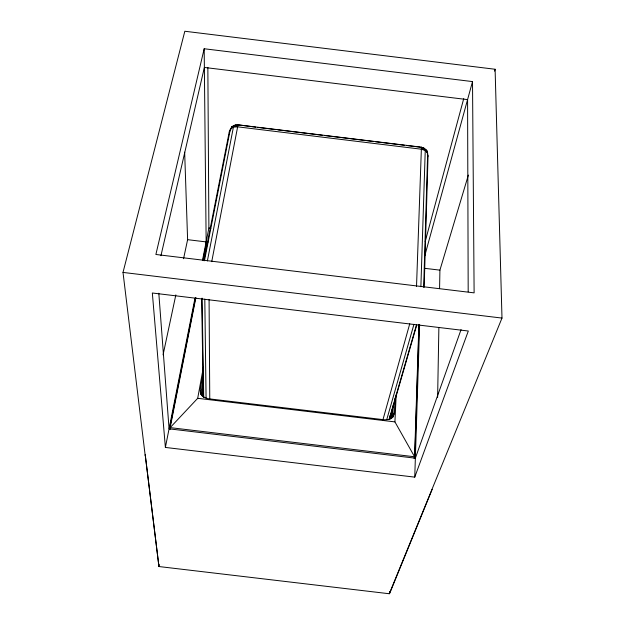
<?xml version="1.0" encoding="UTF-8"?>
<svg xmlns="http://www.w3.org/2000/svg" width="625" height="625" viewBox="0 0 625 625"><rect width="100%" height="100%" fill="white"/><g stroke="black" fill="none" stroke-linecap="round" stroke-linejoin="round"><path stroke-width="0.94" d="M437.617 397.516L438.875 327.516M439.578 288.625L439.914 270.148L468.375 175.078M145.156 455.203L123.008 272.422L184.828 31.25L495.102 69.258L501.992 318.078L389.312 593.75L158.945 566.539L145.227 454.867L158.945 566.539M424.164 287.242L428.031 156.188L426.813 150.477L424.305 148.352L421.273 147.148L238.023 124.836L234.719 125.266L231.797 126.727L229.234 131.992L203.852 260.664M423.664 287.203L427.68 153.07L423.289 147.781L421.359 149.203L237.508 126.82L234.227 125.812L231.797 126.727L231.18 128.453M418.898 324.391L414.586 456.773L414.039 458.305M414.766 458.086L419.094 324.617M414.75 477.133L468.313 331.023L152.336 293L165.383 447.438L414.75 477.133L419.633 324.516M420.883 286.688L425.242 150.508L421.359 149.203L421.273 147.148L420.828 147.266L424.305 148.352M416.523 286.359L421.359 149.203L424.742 149.008L426.813 150.477L426.961 152.289M389.312 593.75L389.719 591.547M203.437 372.211L200.297 389.445L200.469 392.648L202.078 395.547L204.898 397.695L208.492 398.766L384.344 419.781L388.07 419.594L391.289 418.164L393.5 415.727L394.383 412.656L395.07 398.078M195.891 297.562L170.164 427.625L414.586 456.773L394.922 421.891L396.188 394.68M391.297 418.414L391.625 411.625M391.641 418.641L392.07 409.875M392.68 417.656L393.305 404.922M390.633 414.273L390.391 419.125L389.75 418.203L389.852 416.258M389.852 418.695L390 415.789M203.477 390.922L202.445 396.656L203.312 395.914L201.633 298.391M203.086 396.375L203.43 394.461M200.711 393.859L203.492 378.5M201.562 394.938L203.469 384.383M201.719 395.75L203.102 388.102M170.281 429.242L170.164 427.625L197.695 398.312L203.477 366.711M158.695 566.211L159.055 564.297M211.734 261.656L238.023 124.836L255.734 127.164M207.375 260.93L233.406 127.148L234.227 125.812L235.914 124.961L237.508 126.82L233.406 127.148L230.375 129.047L204.453 260.766M165.383 447.438L194.984 298.18M202.555 260.031L208.898 228.016L207.852 67.375M169.594 428.852L195.555 297.727M202.945 260.406L206.172 244.133L204.18 48.75L472.516 81.586L474.117 292.867L155.883 254.477L204.18 48.75M203.266 260.266L206.859 242.094L206.875 243.945M163.07 354.883L175.844 294.898M183.555 258.719L187.609 239.672L184.656 152.172M160.93 255.742L204.367 67.445L467.578 99.617L468.188 291.828M425.195 241.547L463.727 98.656M424.797 255.695L472.516 81.586M382.844 420.117L409.742 323.789M386.727 419.688L413.953 324.305M389.109 419.484L416.477 324.891M389.75 418.203L416.742 325.047M494.555 71.125L495.102 69.258M393.141 416.875L394.383 412.656M432.18 489.359L389.633 593.492M461.062 329.602L415.352 458.195L169.07 428.828L158.812 293.219M229.234 131.992L230.875 129.312M234.719 125.266L238.359 125.047M208.898 228.016L210.836 228.25M187.609 239.672L208.078 242.141M425.141 268.367L439.914 270.148M123.008 272.422L501.992 318.078M197.695 398.312L394.922 421.891M257.664 127.398L276.008 129.633M277.938 129.867L306.906 133.391M308.836 133.625L322.352 135.273M324.281 135.508L373.516 141.508M375.453 141.742L404.414 145.266M406.344 145.5L419.859 147.148M427.289 153.945L428.031 156.188M203.312 395.914L203.531 397.594M200.32 390.32L200.508 394.398M202.078 298.117L203.719 397.32M204.805 299.133L206.078 398.094M209.078 299.641L209.766 399.43"/></g></svg>
